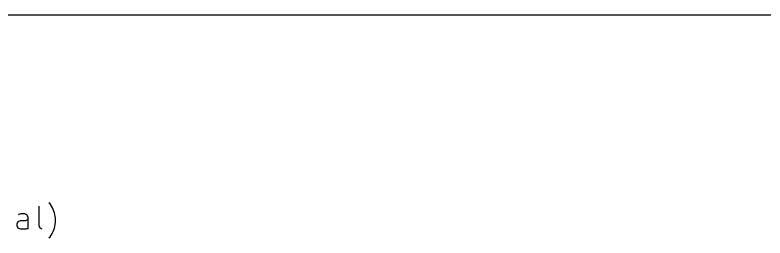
# Model space of a CAD drawing. Header units: millimetres. Extents: x 10 to 287, y -200 to -10.
# Drawn here: x 171.56 to 212.8, y -158.3 to -146.05 of the extents above; entities that cross this region are included whole.
import ezdxf

# ---------------------------------------------------------------- set-up
doc = ezdxf.new("R2010")
doc.units = ezdxf.units.MM
doc.layers.add('LIGHTBLUE', color=172, linetype='CONTINUOUS')
doc.layers.add('LIGHTGREEN', color=92, linetype='CONTINUOUS')

msp = doc.modelspace()

# ---------------------------------------------------------------- linework, layer by layer
at = {"layer": 'LIGHTBLUE', "linetype": 'CONTINUOUS'}
for p, q in [((172.8831, -157.6341), (172.8831, -156.5455)), ((173.4879, -156.4246), (173.4274, -156.3641)), ((173.6088, -156.606), (173.4879, -156.4246)), ((173.6693, -156.727), (173.6088, -156.606)), ((171.8551, -156.9689), (171.7341, -157.0293)), ((172.097, -156.9689), (171.8551, -156.9689)), ((172.2179, -157.0293), (172.097, -156.9689)), ((172.2784, -157.1503), (172.2179, -157.0293)), ((173.7298, -156.9084), (173.6693, -156.727)), ((173.7902, -157.2108), (173.7298, -156.9084)), ((171.6737, -157.5131), (171.7341, -157.3922)), ((171.6737, -157.6341), (171.6737, -157.5131)), ((171.7341, -157.3922), (171.8551, -157.3317)), ((171.8551, -157.3317), (172.1575, -157.3317)), ((172.1575, -157.3317), (172.2784, -157.2712)), ((172.2784, -157.8155), (172.2784, -157.1503)), ((173.7298, -157.7551), (173.7902, -157.4527)), ((173.7902, -157.4527), (173.7902, -157.2108)), ((171.7341, -157.7551), (171.6737, -157.6341)), ((171.8551, -157.8155), (171.7341, -157.7551)), ((172.1575, -157.8155), (171.8551, -157.8155)), ((172.2784, -157.7551), (172.1575, -157.8155)), ((172.9436, -157.7551), (172.8831, -157.6341)), ((173.0646, -157.8155), (172.9436, -157.7551)), ((173.6693, -157.9365), (173.7298, -157.7551)), ((173.4274, -158.2993), (173.4879, -158.2389)), ((173.4879, -158.2389), (173.6088, -158.0574)), ((173.6088, -158.0574), (173.6693, -157.9365))]:
    msp.add_line(p, q, dxfattribs=at)
at = {"layer": 'LIGHTGREEN', "linetype": 'CONTINUOUS'}
msp.add_line((250.19, -146.05), (124.46, -146.05), dxfattribs=at)

doc.saveas('drawing.dxf')
